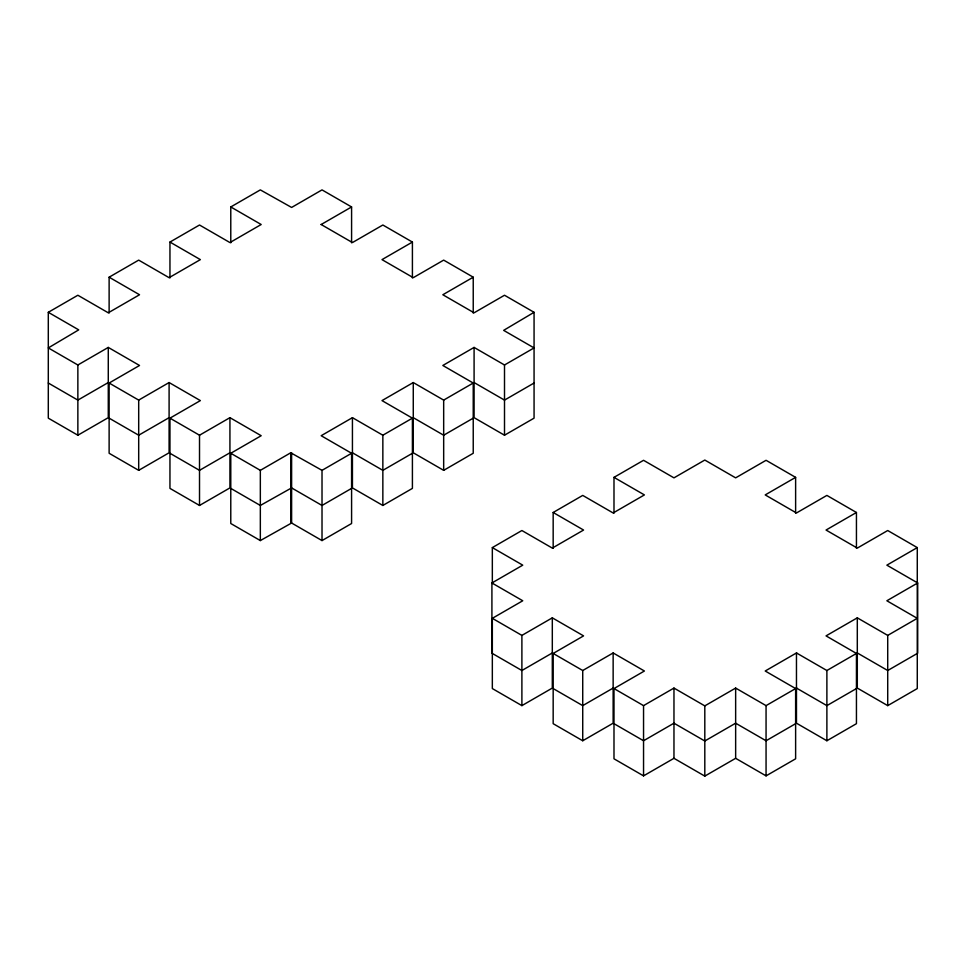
<?xml version="1.0" encoding="UTF-8"?>
<svg xmlns="http://www.w3.org/2000/svg" width="966" height="966" viewBox="0 0 966 966"><rect width="100%" height="100%" fill="white"/><g stroke="black" fill="none" stroke-linecap="round" stroke-linejoin="round"><path stroke-width="1.45" d="M48.3 312.308L78.717 329.865L48.3 347.917L77.86 364.991L108.277 347.422L108.277 417.662L77.86 435.219L48.3 418.157L48.3 312.308L77.86 295.246L108.277 312.803L139.539 294.751L109.122 277.194L109.122 313.056M109.122 277.194L138.693 260.12L169.098 277.677L200.373 259.625L169.956 242.068L169.956 277.942M169.956 242.068L199.515 225.006L229.932 242.563L261.194 224.51L230.777 206.953L230.777 242.816M230.777 206.953L260.337 189.891L291.611 207.449L322.016 189.891L351.588 206.953L351.588 242.816M321.171 224.51L351.588 206.953M108.277 382.548L77.86 400.105L48.3 383.031M109.122 383.031L138.693 400.105L169.098 382.548L169.098 452.776L138.693 470.345L109.122 453.271L109.122 383.031L139.539 365.474L108.277 347.422M412.41 277.942L412.41 242.068L381.993 259.625L413.267 277.677L443.672 260.12L473.231 277.194L473.231 313.056M169.098 417.662L138.693 435.219L109.122 418.157M169.956 418.157L199.515 435.219L229.932 417.662L229.932 487.902L199.515 505.46L169.956 488.385L169.956 418.157L200.373 400.6L169.098 382.548M473.231 277.194L442.826 294.751L474.089 312.803L504.506 295.246L534.065 312.308L534.065 418.157L504.506 435.219L474.089 417.662L474.089 347.422L504.506 364.991L534.065 347.917L503.648 330.36L534.065 312.308M229.932 452.776L199.515 470.345L169.956 453.271M352.433 417.662L352.433 487.902L382.85 505.46L412.41 488.385L412.41 418.157L382.85 435.219L352.433 417.662L321.171 435.714L351.588 453.271L351.588 523.512L322.016 540.574L291.611 523.017L260.337 540.574L230.777 523.512L230.777 453.271L261.194 435.714L229.932 417.662M230.777 453.271L260.337 470.345L290.754 452.776L322.016 470.345L351.588 453.271M413.267 382.548L413.267 452.776L443.672 470.345L473.231 453.271L473.231 383.031L443.672 400.105L413.267 382.548L381.993 400.6L412.41 418.157M474.089 347.422L442.826 365.474L473.231 383.031M351.588 488.385L322.016 505.46L291.611 487.902L260.337 505.46L230.777 488.385M412.41 453.271L382.85 470.345L352.433 452.776M473.231 418.157L443.672 435.219L413.267 417.662M534.065 383.031L504.506 400.105L474.089 382.548M492.334 583.464L492.334 547.601L521.894 530.527L552.31 548.096L583.573 530.044L553.168 512.487L553.168 548.35M553.168 512.487L582.727 495.413L613.144 512.97L644.407 494.918L613.99 477.361L613.99 513.224M613.99 477.361L643.549 460.299L673.966 477.856L704.806 460.045L735.645 477.856L766.062 460.299L795.622 477.361L795.622 513.224M491.911 653.197L491.911 582.969L522.751 565.158L492.334 547.601M492.334 618.325L521.894 635.399L552.31 617.842L552.31 688.07L521.894 705.627L492.334 688.565L492.334 618.325L522.751 600.767L491.911 582.969M795.622 477.361L765.205 494.918L796.467 512.97L826.884 495.413L856.444 512.487L856.444 548.35M552.31 652.956L521.894 670.513L492.334 653.451M553.168 653.451L582.727 670.513L613.144 652.956L613.144 723.196L582.727 740.753L553.168 723.679L553.168 653.451L583.573 635.882L552.31 617.842M856.444 512.487L826.039 530.044L857.301 548.096L887.718 530.527L917.277 547.601L917.277 617.842M613.144 688.07L582.727 705.627L553.168 688.565M796.636 652.859L765.205 671.008L795.622 688.565L795.622 758.805L766.062 775.867L735.645 758.31L704.806 776.109L673.966 758.31L643.549 775.867L613.99 758.805L613.99 688.565L644.407 671.008L613.144 652.956M613.99 688.565L643.549 705.627L673.966 688.07L704.806 705.88L735.645 688.07L766.062 705.627L796.636 687.973M917.277 547.601L886.86 565.158L917.7 582.969L917.7 653.197M857.301 617.842L857.301 688.07L887.718 705.627L917.277 688.565L917.277 618.325L887.718 635.399L857.301 617.842L826.039 635.882L856.444 653.451L856.444 723.679L826.884 740.753L796.467 723.196L796.467 652.956L826.884 670.513L856.444 653.451M917.7 582.969L886.86 600.767L917.277 618.325M795.622 723.679L766.062 740.753L735.645 723.196L704.806 740.994L673.966 723.196L643.549 740.753L613.99 723.679M856.444 688.565L826.884 705.627L796.467 688.07M917.277 653.451L887.718 670.513L857.301 652.956M412.41 242.068L382.85 225.006L352.433 242.563L321.074 224.462M887.718 635.399L887.718 705.627M826.884 670.513L826.884 740.753M766.062 705.627L766.062 775.867M735.645 688.07L735.645 758.31M704.806 705.88L704.806 776.109M673.966 688.07L673.966 758.31M643.549 705.627L643.549 775.867M582.727 670.513L582.727 740.753M521.894 635.399L521.894 705.627M504.506 364.991L504.506 435.219M443.672 400.105L443.672 470.345M382.85 435.219L382.85 505.46M322.016 470.345L322.016 540.574M291.611 452.776L291.611 523.017M291.177 453.03L291.177 523.258M290.754 452.776L290.754 523.017M260.337 470.345L260.337 540.574M199.515 435.219L199.515 505.46M138.693 400.105L138.693 470.345M77.86 364.991L77.86 435.219"/></g></svg>
